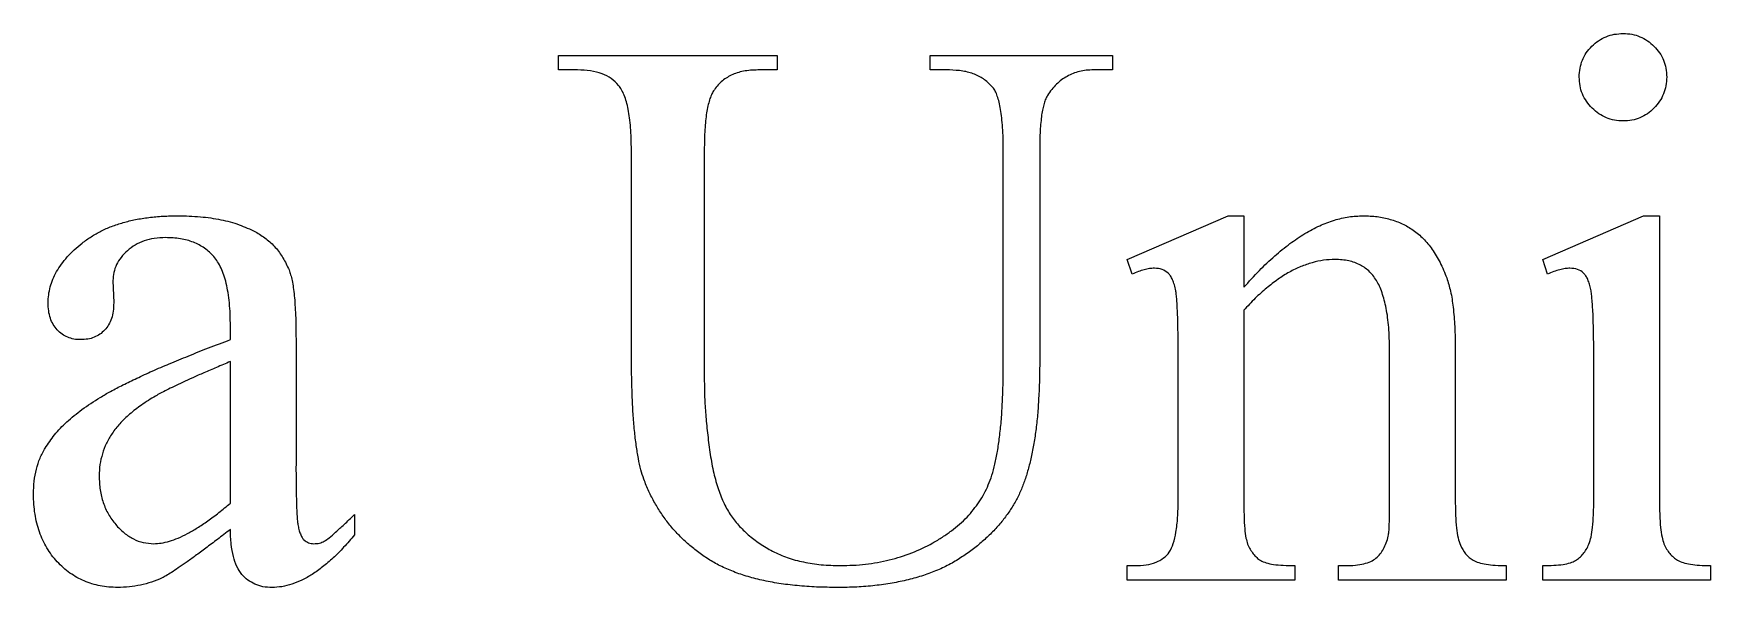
# Model space of a CAD drawing. Header units: millimetres. Extents: x -130 to 450, y -100 to 100.
# Drawn here: x 207.2 to 303, y -18.2 to 13.4 of the extents above; entities that cross this region are included whole.
import ezdxf

# ---------------------------------------------------------------- set-up
doc = ezdxf.new("R2010")
doc.units = ezdxf.units.MM

msp = doc.modelspace()

# ---------------------------------------------------------------- linework, layer by layer
at = {"color": 7, "linetype": 'Continuous', "lineweight": 25}
for p, q in [((237.175, 12.183), (249.675, 12.183)), ((237.175, 11.35), (237.175, 12.183)), ((249.675, 12.183), (249.675, 11.35)), ((258.425, 12.183), (268.842, 12.183)), ((258.425, 11.35), (258.425, 12.183)), ((268.842, 12.183), (268.842, 11.35)), ((238.256, 11.35), (237.175, 11.35)), ((249.675, 11.35), (248.575, 11.35)), ((259.512, 11.35), (258.425, 11.35)), ((268.842, 11.35), (267.754, 11.35)), ((241.342, -4.777), (241.342, 6.766)), ((245.508, 6.766), (245.508, -6.45)), ((262.592, -5.512), (262.592, 6.766)), ((264.675, 6.766), (264.675, -5.297)), ((269.675, 0.516), (275.443, 3.016)), ((275.443, 3.016), (276.342, 3.016)), ((276.342, 3.016), (276.342, -1.072)), ((293.425, 0.516), (299.174, 3.016)), ((299.174, 3.016), (300.092, 3.016)), ((300.092, 3.016), (300.092, -13.234)), ((269.961, -0.317), (269.675, 0.516)), ((293.692, -0.317), (293.425, 0.516)), ((211.713, -0.688), (211.758, -1.964)), ((276.342, -2.387), (276.342, -13.234)), ((218.425, -4.067), (218.425, -3.305)), ((222.175, -4.034), (222.175, -11.02)), ((288.425, -4.601), (288.425, -13.234)), ((218.425, -13.416), (218.425, -5.317)), ((272.592, -13.234), (272.592, -5.317)), ((284.675, -13.234), (284.675, -4.822)), ((296.342, -13.234), (296.342, -5.317)), ((225.508, -14.067), (225.508, -15.232)), ((269.675, -16.984), (270.092, -16.984)), ((269.675, -17.817), (269.675, -16.984)), ((279.258, -16.984), (279.258, -17.817)), ((281.758, -16.984), (282.136, -16.984)), ((281.758, -17.817), (281.758, -16.984)), ((291.342, -16.984), (291.342, -17.817)), ((293.425, -17.817), (293.425, -16.984)), ((303.008, -16.984), (303.008, -17.817)), ((279.258, -17.817), (269.675, -17.817)), ((291.342, -17.817), (281.758, -17.817)), ((303.008, -17.817), (293.425, -17.817))]:
    msp.add_line(p, q, dxfattribs=at)
for points, knots in [([(295.508, 10.946), (295.516, 11.114), (295.531, 11.442), (295.679, 11.909), (295.898, 12.342), (296.224, 12.714), (296.601, 13.036), (297.039, 13.265), (297.518, 13.409), (297.851, 13.425), (298.021, 13.433)], [0, 0, 0, 0, 0.127925, 0.248843, 0.370212, 0.495838, 0.622732, 0.746336, 0.870427, 1, 1, 1, 1]), ([(298.021, 13.433), (298.19, 13.425), (298.517, 13.41), (298.986, 13.264), (299.416, 13.036), (299.787, 12.712), (300.111, 12.341), (300.339, 11.911), (300.485, 11.442), (300.5, 11.114), (300.508, 10.946)], [0, 0, 0, 0, 0.128798, 0.25054, 0.373518, 0.5, 0.626482, 0.74946, 0.871202, 1, 1, 1, 1]), ([(241.342, 6.766), (241.339, 6.992), (241.333, 7.422), (241.303, 8.037), (241.243, 8.591), (241.17, 9.086), (241.065, 9.518), (240.944, 9.893), (240.797, 10.208), (240.567, 10.546), (240.199, 10.881), (239.645, 11.159), (238.986, 11.328), (238.509, 11.342), (238.256, 11.35)], [0, 0, 0, 0, 0.105375, 0.200735, 0.287324, 0.365268, 0.434065, 0.494932, 0.548851, 0.595495, 0.685107, 0.777538, 0.882209, 1, 1, 1, 1]), ([(248.575, 11.35), (248.431, 11.345), (248.155, 11.337), (247.753, 11.289), (247.388, 11.188), (247.051, 11.061), (246.75, 10.886), (246.47, 10.688), (246.236, 10.434), (246.103, 10.247), (246.036, 10.152)], [0, 0, 0, 0, 0.146385, 0.282697, 0.411149, 0.532526, 0.6496, 0.765261, 0.88124, 1, 1, 1, 1]), ([(261.993, 10.354), (261.843, 10.508), (261.543, 10.817), (260.951, 11.133), (260.263, 11.315), (259.772, 11.338), (259.512, 11.35)], [0, 0, 0, 0, 0.232031, 0.4664485, 0.7182652, 1, 1, 1, 1]), ([(267.754, 11.35), (267.615, 11.348), (267.343, 11.343), (266.951, 11.265), (266.58, 11.16), (266.241, 10.989), (265.915, 10.791), (265.626, 10.532), (265.351, 10.237), (265.201, 10.009), (265.124, 9.891)], [0, 0, 0, 0, 0.132285, 0.25823, 0.379062, 0.498189, 0.617905, 0.740853, 0.866544, 1, 1, 1, 1]), ([(298.021, 8.433), (297.853, 8.442), (297.525, 8.458), (297.049, 8.599), (296.622, 8.843), (296.231, 9.155), (295.918, 9.547), (295.674, 9.974), (295.533, 10.449), (295.517, 10.778), (295.508, 10.946)], [0, 0, 0, 0, 0.127533, 0.249661, 0.372222, 0.5, 0.627778, 0.750339, 0.872467, 1, 1, 1, 1]), ([(300.508, 10.946), (300.5, 10.778), (300.484, 10.449), (300.341, 9.976), (300.107, 9.544), (299.792, 9.161), (299.414, 8.839), (298.988, 8.601), (298.516, 8.457), (298.189, 8.441), (298.021, 8.433)], [0, 0, 0, 0, 0.128162, 0.250892, 0.373264, 0.501672, 0.62753, 0.750696, 0.871838, 1, 1, 1, 1]), ([(246.036, 10.152), (245.992, 10.077), (245.897, 9.914), (245.799, 9.622), (245.71, 9.28), (245.63, 8.883), (245.575, 8.432), (245.538, 7.926), (245.51, 7.366), (245.509, 6.973), (245.508, 6.766)], [0, 0, 0, 0, 0.0749206, 0.1629992, 0.2661261, 0.3812374, 0.5140099, 0.6593063, 0.82127, 1, 1, 1, 1]), ([(262.592, 6.766), (262.592, 6.994), (262.593, 7.427), (262.555, 8.043), (262.514, 8.593), (262.451, 9.076), (262.367, 9.492), (262.264, 9.84), (262.154, 10.132), (262.044, 10.284), (261.993, 10.354)], [0, 0, 0, 0, 0.185513, 0.351819, 0.502499, 0.634424, 0.748072, 0.847574, 0.92993, 1, 1, 1, 1]), ([(265.124, 9.891), (265.087, 9.827), (265.006, 9.685), (264.921, 9.428), (264.844, 9.121), (264.777, 8.759), (264.739, 8.338), (264.695, 7.863), (264.679, 7.333), (264.676, 6.962), (264.675, 6.766)], [0, 0, 0, 0, 0.0694545, 0.1541005, 0.2531911, 0.3673859, 0.5009343, 0.65056, 0.8161385, 1, 1, 1, 1]), ([(208.008, -1.964), (208.015, -1.809), (208.028, -1.502), (208.125, -1.047), (208.272, -0.601), (208.493, -0.169), (208.769, 0.256), (209.102, 0.675), (209.503, 1.076), (209.957, 1.468), (210.468, 1.83), (211.029, 2.151), (211.643, 2.419), (212.303, 2.638), (213.016, 2.807), (213.775, 2.93), (214.585, 3.001), (215.139, 3.011), (215.424, 3.016)], [0, 0, 0, 0, 0.0469594, 0.0934109, 0.1407719, 0.1894562, 0.2405146, 0.2945068, 0.3518913, 0.4127187, 0.4766072, 0.5419107, 0.6089672, 0.6799036, 0.7531941, 0.831398, 0.9135303, 1, 1, 1, 1]), ([(215.424, 3.016), (215.854, 3.006), (216.679, 2.985), (217.854, 2.816), (218.916, 2.541), (219.546, 2.243), (219.851, 2.098)], [0, 0, 0, 0, 0.282762, 0.542219, 0.778952, 1, 1, 1, 1]), ([(276.342, -1.072), (276.633, -0.749), (277.194, -0.126), (278.073, 0.71), (278.944, 1.415), (279.803, 1.997), (280.651, 2.453), (281.495, 2.775), (282.331, 2.975), (282.886, 3.003), (283.158, 3.016)], [0, 0, 0, 0, 0.159311, 0.307304, 0.444215, 0.569757, 0.686838, 0.796613, 0.900243, 1, 1, 1, 1]), ([(283.158, 3.016), (283.428, 3.007), (283.951, 2.99), (284.704, 2.825), (285.404, 2.577), (286.041, 2.201), (286.624, 1.714), (287.135, 1.086), (287.588, 0.33), (287.817, -0.239), (287.937, -0.538)], [0, 0, 0, 0, 0.126236, 0.24459, 0.359335, 0.472245, 0.589054, 0.713146, 0.849393, 1, 1, 1, 1]), ([(219.851, 2.098), (220.06, 1.973), (220.477, 1.724), (221.011, 1.216), (221.453, 0.61), (221.668, 0.152), (221.778, -0.083)], [0, 0, 0, 0, 0.245793, 0.489424, 0.739063, 1, 1, 1, 1]), ([(212.54, 1.018), (212.412, 0.895), (212.168, 0.66), (211.91, 0.234), (211.742, -0.216), (211.722, -0.53), (211.713, -0.688)], [0, 0, 0, 0, 0.271156, 0.518143, 0.758518, 1, 1, 1, 1]), ([(214.721, 1.766), (214.502, 1.759), (214.085, 1.746), (213.496, 1.596), (212.968, 1.369), (212.68, 1.133), (212.54, 1.018)], [0, 0, 0, 0, 0.27666, 0.529678, 0.769277, 1, 1, 1, 1]), ([(218.425, -3.305), (218.423, -3.073), (218.419, -2.625), (218.376, -1.981), (218.294, -1.396), (218.205, -0.864), (218.065, -0.395), (217.904, 0.022), (217.71, 0.381), (217.414, 0.782), (216.961, 1.186), (216.31, 1.532), (215.549, 1.736), (215.006, 1.756), (214.721, 1.766)], [0, 0, 0, 0, 0.096353, 0.185709, 0.267457, 0.341625, 0.40915, 0.470174, 0.526581, 0.578081, 0.676256, 0.775346, 0.881712, 1, 1, 1, 1]), ([(271.231, 0.015), (271.137, 0.011), (270.939, 0.004), (270.634, -0.068), (270.304, -0.174), (270.08, -0.267), (269.961, -0.317)], [0, 0, 0, 0, 0.212452, 0.449288, 0.708036, 1, 1, 1, 1]), ([(272.592, -5.317), (272.592, -5.052), (272.593, -4.551), (272.588, -3.841), (272.571, -3.214), (272.566, -2.667), (272.531, -2.201), (272.521, -1.816), (272.485, -1.514), (272.445, -1.226), (272.382, -0.942), (272.277, -0.662), (272.164, -0.433), (271.978, -0.212), (271.667, -0.018), (271.382, 0.004), (271.231, 0.015)], [0, 0, 0, 0, 0.132152, 0.250227, 0.354237, 0.445253, 0.523364, 0.587356, 0.637477, 0.674703, 0.73251, 0.782208, 0.82388, 0.859246, 0.925384, 1, 1, 1, 1]), ([(281.55, 0.516), (281.332, 0.507), (280.893, 0.489), (280.236, 0.345), (279.582, 0.114), (278.925, -0.201), (278.273, -0.616), (277.624, -1.122), (276.966, -1.709), (276.555, -2.156), (276.342, -2.387)], [0, 0, 0, 0, 0.1062776, 0.2146083, 0.3269326, 0.4445315, 0.569835, 0.7036407, 0.8462736, 1, 1, 1, 1]), ([(284.675, -4.822), (284.672, -4.596), (284.667, -4.16), (284.634, -3.53), (284.584, -2.948), (284.508, -2.414), (284.403, -1.93), (284.28, -1.493), (284.141, -1.1), (283.968, -0.756), (283.775, -0.454), (283.547, -0.192), (283.29, 0.026), (283, 0.207), (282.683, 0.35), (282.332, 0.447), (281.951, 0.506), (281.687, 0.513), (281.55, 0.516)], [0, 0, 0, 0, 0.096201, 0.18603, 0.268673, 0.345318, 0.415338, 0.479746, 0.538849, 0.592617, 0.643408, 0.691259, 0.739811, 0.786769, 0.836444, 0.887386, 0.941669, 1, 1, 1, 1]), ([(294.981, 0.015), (294.887, 0.011), (294.689, 0.004), (294.381, -0.07), (294.043, -0.172), (293.813, -0.267), (293.692, -0.317)], [0, 0, 0, 0, 0.209521, 0.443091, 0.707545, 1, 1, 1, 1]), ([(296.172, -1.209), (296.149, -1.104), (296.104, -0.907), (296.008, -0.642), (295.898, -0.423), (295.716, -0.207), (295.411, -0.009), (295.13, 0.007), (294.981, 0.015)], [0, 0, 0, 0, 0.170629, 0.321188, 0.446151, 0.558747, 0.766382, 1, 1, 1, 1]), ([(221.778, -0.083), (221.809, -0.173), (221.878, -0.372), (221.965, -0.708), (222.022, -1.111), (222.085, -1.572), (222.118, -2.098), (222.153, -2.686), (222.172, -3.34), (222.174, -3.796), (222.175, -4.034)], [0, 0, 0, 0, 0.072259, 0.158161, 0.260663, 0.377474, 0.508414, 0.657165, 0.820455, 1, 1, 1, 1]), ([(287.937, -0.538), (288.015, -0.786), (288.186, -1.333), (288.317, -2.269), (288.409, -3.375), (288.419, -4.173), (288.425, -4.601)], [0, 0, 0, 0, 0.189566, 0.417492, 0.687761, 1, 1, 1, 1]), ([(296.342, -5.317), (296.343, -5.065), (296.345, -4.583), (296.329, -3.895), (296.316, -3.277), (296.307, -2.728), (296.28, -2.248), (296.246, -1.838), (296.218, -1.499), (296.186, -1.298), (296.172, -1.209)], [0, 0, 0, 0, 0.183531, 0.35127, 0.501609, 0.634548, 0.751799, 0.851789, 0.93444, 1, 1, 1, 1]), ([(209.87, -4.067), (209.739, -4.063), (209.484, -4.054), (209.127, -3.932), (208.796, -3.766), (208.519, -3.513), (208.285, -3.204), (208.125, -2.833), (208.024, -2.414), (208.014, -2.119), (208.008, -1.964)], [0, 0, 0, 0, 0.124002, 0.2405994, 0.3548447, 0.4730319, 0.5937229, 0.7200296, 0.853409, 1, 1, 1, 1]), ([(211.758, -1.964), (211.753, -2.123), (211.743, -2.425), (211.643, -2.85), (211.484, -3.222), (211.248, -3.527), (210.968, -3.771), (210.638, -3.944), (210.268, -4.052), (210.006, -4.062), (209.87, -4.067)], [0, 0, 0, 0, 0.149124, 0.283091, 0.408076, 0.525876, 0.641487, 0.754537, 0.873233, 1, 1, 1, 1]), ([(207.839, -10.265), (208.009, -10.007), (208.367, -9.466), (209.089, -8.736), (209.963, -8.023), (210.818, -7.462), (211.606, -7.002), (212.31, -6.643), (213.102, -6.258), (213.982, -5.846), (214.966, -5.433), (216.035, -4.992), (217.196, -4.526), (218.005, -4.224), (218.425, -4.067)], [0, 0, 0, 0, 0.074195, 0.155834, 0.245647, 0.345453, 0.401621, 0.46516, 0.53547, 0.613752, 0.698929, 0.792138, 0.892228, 1, 1, 1, 1]), ([(242.051, -12.049), (241.992, -11.869), (241.863, -11.481), (241.726, -10.833), (241.614, -10.082), (241.507, -9.227), (241.432, -8.265), (241.383, -7.197), (241.35, -6.022), (241.344, -5.204), (241.342, -4.777)], [0, 0, 0, 0, 0.077208, 0.167233, 0.270559, 0.38771, 0.519519, 0.665272, 0.825117, 1, 1, 1, 1]), ([(218.425, -5.317), (218.16, -5.43), (217.657, -5.645), (216.936, -5.949), (216.293, -6.237), (215.721, -6.495), (215.225, -6.731), (214.801, -6.939), (214.449, -7.119), (214.241, -7.237), (214.148, -7.29)], [0, 0, 0, 0, 0.183212, 0.348466, 0.498132, 0.631673, 0.747849, 0.847937, 0.93197, 1, 1, 1, 1]), ([(264.675, -5.297), (264.674, -5.66), (264.671, -6.363), (264.619, -7.388), (264.56, -8.35), (264.463, -9.25), (264.332, -10.086), (264.178, -10.86), (263.996, -11.572), (263.788, -12.231), (263.538, -12.85), (263.231, -13.435), (262.87, -13.998), (262.458, -14.541), (261.989, -15.061), (261.464, -15.556), (260.891, -16.035), (260.258, -16.48), (259.576, -16.905), (258.825, -17.258), (258.017, -17.56), (257.152, -17.803), (256.228, -18.002), (255.244, -18.133), (254.201, -18.222), (253.486, -18.23), (253.119, -18.234)], [0, 0, 0, 0, 0.0541245, 0.1050548, 0.1531274, 0.1981132, 0.2400981, 0.2794396, 0.3159107, 0.3499371, 0.382495, 0.4153994, 0.4484821, 0.4822513, 0.5171312, 0.5528912, 0.5899451, 0.6285223, 0.6683731, 0.7096847, 0.7522424, 0.7970692, 0.8437866, 0.893193, 0.9452159, 1, 1, 1, 1]), ([(253.295, -16.984), (253.773, -16.971), (254.711, -16.945), (256.077, -16.685), (257.369, -16.287), (258.374, -15.81), (259.117, -15.362), (259.628, -15), (260.099, -14.624), (260.525, -14.221), (260.896, -13.789), (261.222, -13.336), (261.514, -12.868), (261.75, -12.36), (261.96, -11.8), (262.121, -11.156), (262.274, -10.43), (262.383, -9.613), (262.485, -8.713), (262.545, -7.724), (262.585, -6.648), (262.589, -5.901), (262.592, -5.512)], [0, 0, 0, 0, 0.083846, 0.164311, 0.242905, 0.320359, 0.358604, 0.394925, 0.430109, 0.464293, 0.49748, 0.529907, 0.562018, 0.594021, 0.628094, 0.666679, 0.71019, 0.75825, 0.811075, 0.869044, 0.931877, 1, 1, 1, 1]), ([(245.508, -6.45), (245.513, -6.754), (245.522, -7.386), (245.58, -8.366), (245.692, -9.411), (245.815, -10.491), (245.999, -11.542), (246.259, -12.497), (246.572, -13.335), (246.97, -14.056), (247.452, -14.682), (248.017, -15.24), (248.677, -15.735), (249.419, -16.18), (250.257, -16.552), (251.194, -16.794), (252.215, -16.958), (252.925, -16.975), (253.295, -16.984)], [0, 0, 0, 0, 0.060469, 0.125789, 0.195225, 0.269621, 0.342039, 0.407409, 0.46619, 0.51954, 0.570671, 0.622885, 0.677123, 0.734443, 0.794774, 0.85878, 0.926509, 1, 1, 1, 1]), ([(214.148, -7.29), (213.875, -7.456), (213.358, -7.77), (212.675, -8.304), (212.107, -8.841), (211.664, -9.402), (211.326, -9.98), (211.103, -10.585), (210.947, -11.212), (210.933, -11.642), (210.925, -11.86)], [0, 0, 0, 0, 0.162796, 0.308756, 0.441095, 0.560934, 0.672041, 0.781031, 0.889004, 1, 1, 1, 1]), ([(207.175, -12.895), (207.18, -12.649), (207.191, -12.171), (207.332, -11.484), (207.522, -10.839), (207.734, -10.455), (207.839, -10.265)], [0, 0, 0, 0, 0.268398, 0.521921, 0.763455, 1, 1, 1, 1]), ([(222.175, -11.02), (222.174, -11.254), (222.173, -11.697), (222.182, -12.326), (222.185, -12.882), (222.201, -13.368), (222.21, -13.783), (222.233, -14.128), (222.248, -14.402), (222.281, -14.661), (222.338, -14.912), (222.411, -15.163), (222.508, -15.361), (222.65, -15.554), (222.89, -15.695), (223.096, -15.721), (223.197, -15.734)], [0, 0, 0, 0, 0.135393, 0.255748, 0.363569, 0.456372, 0.536643, 0.603193, 0.655979, 0.695164, 0.754179, 0.804136, 0.846184, 0.881039, 0.941239, 1, 1, 1, 1]), ([(210.925, -11.86), (210.935, -12.128), (210.955, -12.644), (211.137, -13.386), (211.437, -14.055), (211.847, -14.639), (212.329, -15.12), (212.863, -15.476), (213.44, -15.69), (213.838, -15.719), (214.037, -15.734)], [0, 0, 0, 0, 0.146028, 0.28129, 0.413777, 0.543856, 0.66861, 0.783225, 0.891467, 1, 1, 1, 1]), ([(253.119, -18.234), (252.722, -18.229), (251.95, -18.22), (250.831, -18.141), (249.785, -18.013), (248.813, -17.831), (247.912, -17.602), (247.089, -17.305), (246.335, -16.972), (245.659, -16.574), (245.043, -16.134), (244.477, -15.658), (243.952, -15.149), (243.476, -14.6), (243.045, -14.015), (242.67, -13.39), (242.323, -12.741), (242.142, -12.281), (242.051, -12.049)], [0, 0, 0, 0, 0.087474, 0.16987, 0.246926, 0.319377, 0.387532, 0.451471, 0.511785, 0.568749, 0.623913, 0.678186, 0.731581, 0.784764, 0.838099, 0.89129, 0.945154, 1, 1, 1, 1]), ([(211.986, -18.234), (211.815, -18.228), (211.479, -18.216), (210.985, -18.152), (210.516, -18.035), (210.072, -17.87), (209.648, -17.668), (209.251, -17.411), (208.872, -17.112), (208.522, -16.766), (208.204, -16.385), (207.931, -15.971), (207.69, -15.532), (207.508, -15.056), (207.352, -14.558), (207.253, -14.029), (207.183, -13.472), (207.178, -13.091), (207.175, -12.895)], [0, 0, 0, 0, 0.063829, 0.124885, 0.184772, 0.243234, 0.300618, 0.359041, 0.418776, 0.479831, 0.541718, 0.602816, 0.664191, 0.727575, 0.791649, 0.858273, 0.927336, 1, 1, 1, 1]), ([(214.037, -15.734), (214.183, -15.724), (214.487, -15.706), (214.958, -15.595), (215.458, -15.408), (215.992, -15.153), (216.554, -14.821), (217.154, -14.425), (217.782, -13.947), (218.205, -13.598), (218.425, -13.416)], [0, 0, 0, 0, 0.086736, 0.18058, 0.286224, 0.403305, 0.531573, 0.673905, 0.830439, 1, 1, 1, 1]), ([(270.092, -16.984), (270.319, -16.978), (270.737, -16.968), (271.306, -16.816), (271.765, -16.576), (272.115, -16.206), (272.338, -15.689), (272.483, -15.022), (272.578, -14.187), (272.587, -13.57), (272.592, -13.234)], [0, 0, 0, 0, 0.128855, 0.23771, 0.332326, 0.420651, 0.521845, 0.648975, 0.80829, 1, 1, 1, 1]), ([(276.342, -13.234), (276.343, -13.542), (276.347, -14.091), (276.383, -14.819), (276.439, -15.356), (276.523, -15.641), (276.557, -15.753)], [0, 0, 0, 0, 0.364361, 0.649565, 0.861835, 1, 1, 1, 1]), ([(284.597, -15.297), (284.609, -15.213), (284.641, -14.986), (284.66, -14.558), (284.671, -13.954), (284.673, -13.494), (284.675, -13.234)], [0, 0, 0, 0, 0.123853, 0.332131, 0.621994, 1, 1, 1, 1]), ([(288.425, -13.234), (288.428, -13.527), (288.435, -14.061), (288.485, -14.785), (288.561, -15.361), (288.67, -15.68), (288.718, -15.818)], [0, 0, 0, 0, 0.336328, 0.613514, 0.832993, 1, 1, 1, 1]), ([(293.425, -16.984), (293.638, -16.98), (294.027, -16.973), (294.556, -16.927), (294.972, -16.839), (295.296, -16.717), (295.534, -16.531), (295.742, -16.318), (295.923, -16.057), (296.081, -15.732), (296.208, -15.307), (296.281, -14.746), (296.332, -14.04), (296.338, -13.518), (296.342, -13.234)], [0, 0, 0, 0, 0.112153, 0.205259, 0.279081, 0.336012, 0.385886, 0.43685, 0.492701, 0.552556, 0.626732, 0.725093, 0.850112, 1, 1, 1, 1]), ([(300.092, -13.234), (300.096, -13.522), (300.104, -14.046), (300.142, -14.756), (300.223, -15.307), (300.329, -15.728), (300.493, -16.039), (300.673, -16.295), (300.889, -16.507), (301.139, -16.696), (301.47, -16.836), (301.894, -16.916), (302.416, -16.976), (302.8, -16.981), (303.008, -16.984)], [0, 0, 0, 0, 0.152269, 0.276145, 0.374566, 0.445945, 0.503789, 0.558741, 0.61054, 0.662966, 0.722935, 0.797921, 0.890066, 1, 1, 1, 1]), ([(223.79, -15.59), (223.882, -15.527), (224.112, -15.369), (224.477, -15.034), (224.967, -14.601), (225.315, -14.258), (225.508, -14.067)], [0, 0, 0, 0, 0.146136, 0.36295, 0.645586, 1, 1, 1, 1]), ([(218.425, -14.92), (218.178, -15.109), (217.71, -15.469), (217.037, -15.967), (216.446, -16.415), (215.92, -16.789), (215.469, -17.106), (215.088, -17.357), (214.783, -17.552), (214.597, -17.647), (214.519, -17.687)], [0, 0, 0, 0, 0.194859, 0.369602, 0.523962, 0.659332, 0.773545, 0.869646, 0.944688, 1, 1, 1, 1]), ([(220.801, -18.234), (220.629, -18.226), (220.296, -18.213), (219.827, -18.061), (219.415, -17.824), (219.055, -17.486), (218.768, -17.024), (218.579, -16.433), (218.445, -15.72), (218.432, -15.201), (218.425, -14.92)], [0, 0, 0, 0, 0.111552, 0.214757, 0.315597, 0.418081, 0.531244, 0.663802, 0.81829, 1, 1, 1, 1]), ([(225.508, -15.232), (225.307, -15.469), (224.921, -15.925), (224.316, -16.539), (223.715, -17.057), (223.123, -17.486), (222.534, -17.814), (221.954, -18.054), (221.378, -18.207), (220.991, -18.225), (220.801, -18.234)], [0, 0, 0, 0, 0.16187, 0.311363, 0.448457, 0.574887, 0.691284, 0.798775, 0.901325, 1, 1, 1, 1]), ([(282.136, -16.984), (282.329, -16.979), (282.687, -16.971), (283.181, -16.9), (283.58, -16.763), (283.901, -16.577), (284.139, -16.321), (284.335, -16.025), (284.494, -15.681), (284.562, -15.429), (284.597, -15.297)], [0, 0, 0, 0, 0.175345, 0.324835, 0.44995, 0.55594, 0.657544, 0.76399, 0.87671, 1, 1, 1, 1]), ([(223.197, -15.734), (223.305, -15.727), (223.511, -15.715), (223.7, -15.631), (223.79, -15.59)], [0, 0, 0, 0, 0.523442, 1, 1, 1, 1]), ([(276.557, -15.753), (276.603, -15.855), (276.693, -16.05), (276.874, -16.305), (277.069, -16.527), (277.313, -16.711), (277.64, -16.842), (278.074, -16.927), (278.626, -16.973), (279.035, -16.98), (279.258, -16.984)], [0, 0, 0, 0, 0.1043089, 0.2005143, 0.2909679, 0.3793979, 0.4829945, 0.61785, 0.7910079, 1, 1, 1, 1]), ([(288.718, -15.818), (288.808, -15.988), (288.987, -16.328), (289.376, -16.658), (289.789, -16.837), (290.217, -16.916), (290.743, -16.976), (291.131, -16.981), (291.342, -16.984)], [0, 0, 0, 0, 0.186247, 0.372458, 0.483365, 0.622047, 0.794567, 1, 1, 1, 1]), ([(214.519, -17.687), (214.319, -17.772), (213.92, -17.943), (213.29, -18.105), (212.646, -18.218), (212.208, -18.228), (211.986, -18.234)], [0, 0, 0, 0, 0.2496205, 0.4976663, 0.7453105, 1, 1, 1, 1])]:
    msp.add_open_spline(points, degree=3, knots=knots, dxfattribs=at)

doc.saveas('drawing.dxf')
